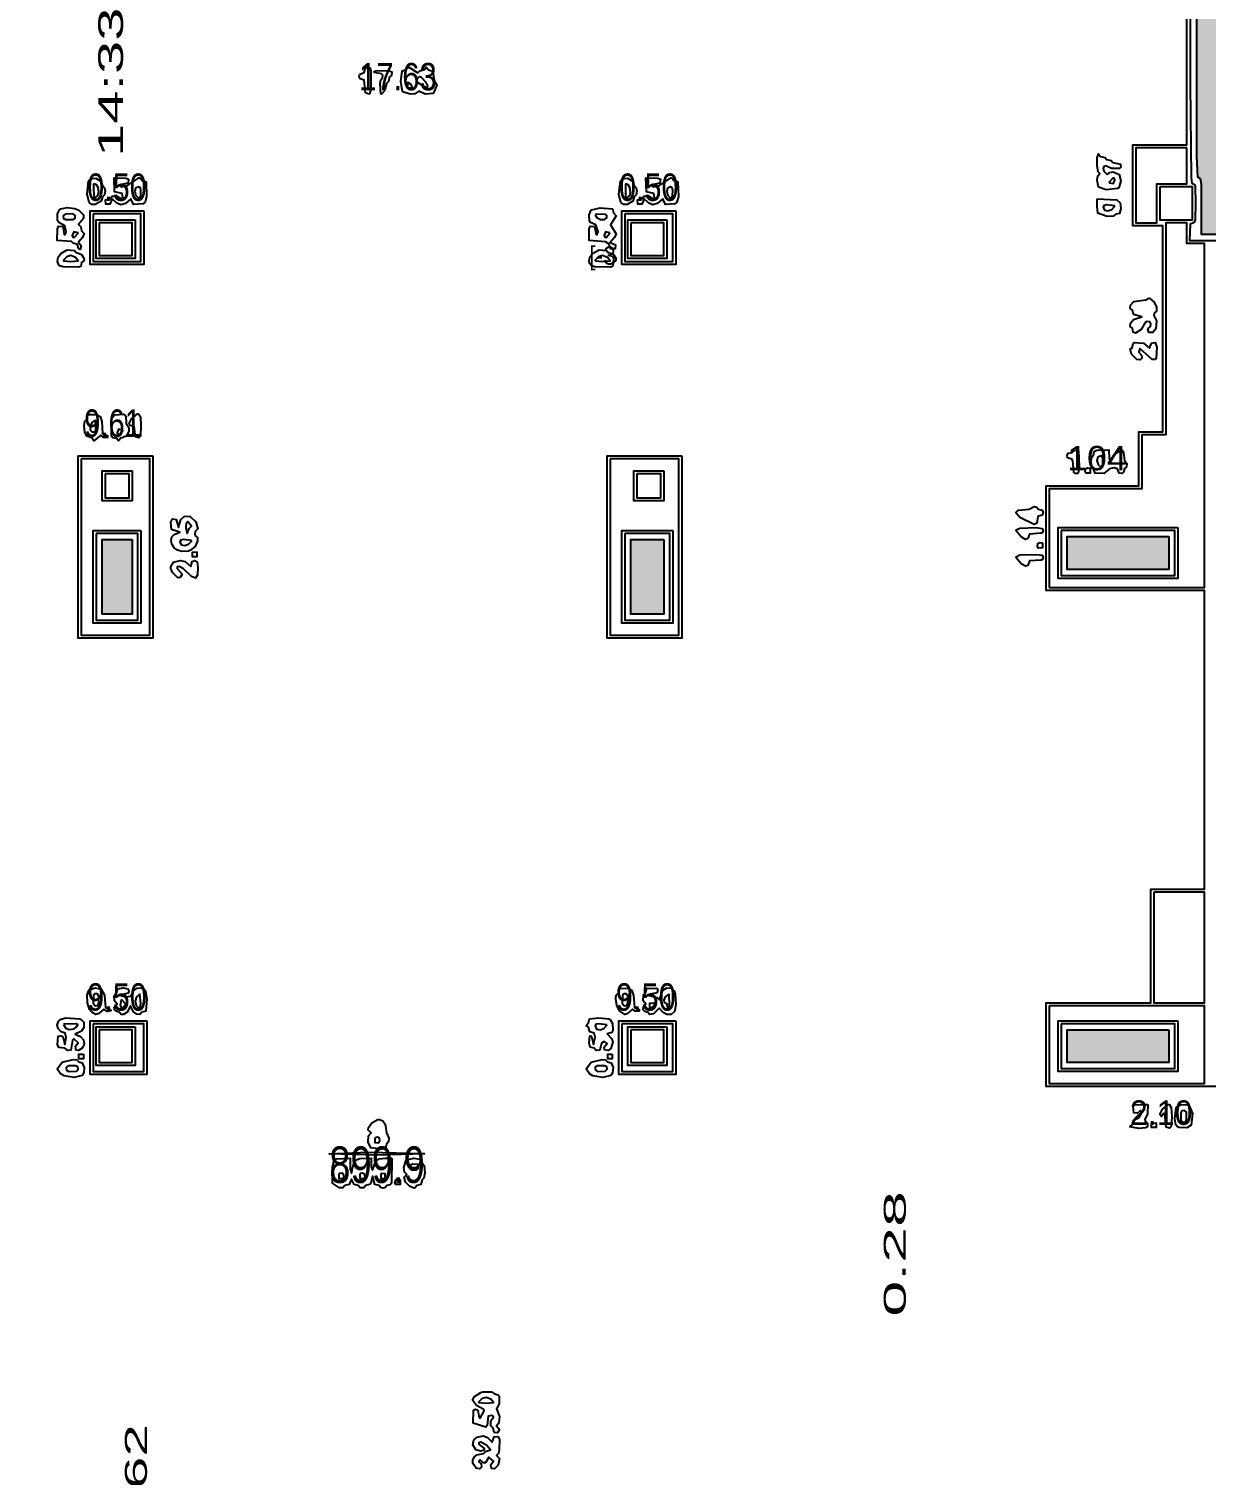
# Model space of a CAD drawing. Header units: millimetres. Extents: x 0 to 150324, y -100295 to 111760.
# Drawn here: x 40826 to 54170, y 43958 to 60345 of the extents above; entities that cross this region are included whole.
import ezdxf
from ezdxf.enums import TextEntityAlignment as Align

# ---------------------------------------------------------------- set-up
doc = ezdxf.new("R2010")
doc.units = ezdxf.units.MM
for name, color, linetype in [('A-PLAN-GRAPHICS', 7, 'Continuous'), ('A-RASTER-UNDERLAY', 8, 'Continuous'), ('A-TEXT-OCR', 3, 'Continuous'), ('A-WALLS-FILL', 9, 'Continuous'), ('A-WALLS-OUTLINE', 8, 'Continuous')]:
    doc.layers.add(name, color=color, linetype=linetype)
picture_1 = doc.add_image_def('image1.png', size_in_pixel=(2463, 3095))

msp = doc.modelspace()

# ---------------------------------------------------------------- hatches: boundary and pattern name
at = {"layer": 'A-WALLS-FILL'}
h = msp.add_hatch(color=9, dxfattribs=at)
h.paths.add_polyline_path([(50190, 13445), (50190, 13073), (49953, 13073), (49953, 13445), (50072, 13445)])
h.paths.add_polyline_path([(25840, 21302), (25840, 18220), (25603, 18220), (25603, 21302), (25722, 21302)])
h.paths.add_polyline_path([(64042, 21844), (64042, 18288), (63839, 18288), (63839, 21844), (63940, 21844)])
h.paths.add_polyline_path([(35391, 21370), (31801, 21370), (31801, 21878), (31936, 21878), (31936, 21505), (35221, 21505), (35221, 21810), (35391, 21810), (35391, 21590)])
h.paths.add_polyline_path([(57810, 21370), (54153, 21370), (54153, 21912), (54390, 21912), (54390, 21505), (57641, 21505), (57641, 21912), (57810, 21912), (57810, 21641)])
h.paths.add_polyline_path([(25840, 24181), (25840, 22487), (25603, 22487), (25603, 24181), (25722, 24181)])
h.paths.add_polyline_path([(64042, 24181), (64042, 22792), (63839, 22792), (63839, 24181), (63940, 24181)])
h.paths.add_polyline_path([(63771, 26077), (63771, 24350), (57810, 24350), (57810, 23165), (57676, 23168), (57569, 23196), (57269, 23199), (57269, 27805), (54390, 27805), (54390, 23199), (54153, 23199), (54153, 28042), (57269, 28042), (57269, 30717), (57506, 30717), (57506, 24486), (57878, 24486), (57878, 24587), (63534, 24587), (63534, 26077), (63652, 26077)])
h.paths.add_polyline_path([(25840, 26619), (26077, 26619), (26077, 24587), (31936, 24587), (31936, 23300), (31801, 23300), (31801, 24350), (25840, 24350), (25840, 25485)])
h.paths.add_polyline_path([(35323, 27838), (35323, 23300), (35086, 23300), (35086, 27601), (32241, 27601), (32241, 23300), (32139, 23300), (32139, 27838), (33731, 27838)])
h.paths.add_polyline_path([(41656, 24892), (41656, 25739), (41980, 25733), (42032, 25720), (42048, 25694), (42062, 24892), (41859, 24892)])
h.paths.add_polyline_path([(48091, 25739), (48091, 24892), (47650, 24892), (47650, 25739), (47871, 25739)])
h.paths.add_polyline_path([(36949, 25502), (36949, 25129), (35865, 25129), (35865, 25502), (36407, 25502)])
h.paths.add_polyline_path([(52900, 25129), (52900, 25502), (53786, 25499), (53959, 25477), (53980, 25403), (53983, 25129), (53442, 25129)])
h.paths.add_polyline_path([(26077, 34375), (26077, 29498), (25840, 29498), (25840, 34375), (25959, 34375)])
h.paths.add_polyline_path([(63771, 31056), (63771, 29769), (63534, 29769), (63534, 31056), (63652, 31056)])
h.paths.add_polyline_path([(32106, 30954), (32106, 30615), (26247, 30615), (26247, 30954), (29176, 30954)])
h.paths.add_polyline_path([(37050, 30954), (37050, 30615), (35797, 30615), (35797, 30954), (36424, 30954)])
h.paths.add_polyline_path([(53746, 31056), (53746, 30683), (52561, 30683), (52561, 31056), (53154, 31056)])
h.paths.add_polyline_path([(26077, 37490), (26077, 35560), (25840, 35560), (25840, 37490), (25959, 37490)])
h.paths.add_polyline_path([(63771, 37626), (63771, 36034), (63534, 36034), (63534, 37626), (63652, 37626)])
h.paths.add_polyline_path([(37016, 37050), (37016, 36678), (35865, 36678), (35865, 37050), (36441, 37050)])
h.paths.add_polyline_path([(53746, 37050), (53746, 36678), (52561, 36678), (52561, 37050), (53154, 37050)])
h.paths.add_polyline_path([(26077, 43451), (26077, 42469), (25840, 42469), (25840, 43451), (25959, 43451)])
h.paths.add_polyline_path([(63771, 43857), (63771, 42604), (63534, 42604), (63534, 43857), (63652, 43857)])
h.paths.add_polyline_path([(37016, 43011), (37016, 42672), (35865, 42672), (35865, 43011), (36441, 43011)])
h.paths.add_polyline_path([(53746, 43011), (53746, 42672), (52595, 42672), (52595, 43011), (53171, 43011)])
h.paths.add_polyline_path([(26077, 49750), (26077, 48429), (25840, 48429), (25840, 49750), (25959, 49750)])
h.paths.add_polyline_path([(37016, 49005), (37016, 48633), (35865, 48633), (35865, 49005), (36441, 49005)])
h.paths.add_polyline_path([(53746, 49005), (53746, 48633), (52595, 48633), (52595, 49005), (53171, 49005)])
h.paths.add_polyline_path([(63771, 51376), (63771, 48836), (63534, 48836), (63534, 51376), (63652, 51376)])
h.paths.add_polyline_path([(32410, 49141), (32410, 48937), (26247, 48937), (26247, 49141), (29329, 49141)])
h.paths.add_polyline_path([(26077, 52697), (26077, 51681), (25840, 51681), (25840, 52697), (25959, 52697)])
h.paths.add_polyline_path([(63534, 52764), (63537, 54342), (63545, 54655), (63566, 54816), (63568, 55169), (64956, 55169), (64956, 54932), (63771, 54932), (63771, 52764), (63652, 52764)])
h.paths.add_polyline_path([(41995, 54559), (41995, 53713), (41656, 53713), (41656, 54559), (41825, 54559)])
h.paths.add_polyline_path([(48023, 54559), (48023, 53713), (47650, 53713), (47650, 54559), (47837, 54559)])
h.paths.add_polyline_path([(37016, 54221), (35865, 54221), (35873, 54530), (35889, 54569), (35936, 54583), (37016, 54593), (37016, 54407)])
h.paths.add_polyline_path([(53746, 54593), (53746, 54221), (52595, 54221), (52595, 54593), (53171, 54593)])
h.paths.add_polyline_path([(25265, 55169), (26077, 55169), (26077, 54627), (25840, 54627), (25840, 54932), (25265, 54932), (25265, 55050)])
h.paths.add_polyline_path([(22860, 54932), (22860, 58894), (25840, 58894), (25840, 59707), (26077, 59707), (26077, 58657), (23097, 58657), (23097, 55169), (24113, 55169), (24113, 54932), (23487, 54932)])
h.paths.add_polyline_path([(63737, 59944), (63974, 59944), (63974, 58860), (66988, 58860), (66988, 54932), (66142, 54932), (66142, 55135), (66751, 55135), (66751, 58623), (63737, 58623), (63737, 59284)])
h.paths.add_polyline_path([(29159, 55440), (29159, 55338), (26247, 55338), (26247, 55440), (27703, 55440)])
h.paths.add_polyline_path([(35425, 55440), (35425, 55338), (29701, 55338), (29701, 55440), (32563, 55440)])
h.paths.add_polyline_path([(35933, 56422), (35933, 55338), (35594, 55338), (35594, 56422), (35763, 56422)])
h.paths.add_polyline_path([(35933, 57878), (35594, 57878), (35594, 76640), (26077, 76640), (26077, 74778), (25840, 74778), (25840, 76945), (25129, 76945), (25129, 77182), (26247, 77182), (26247, 76877), (35729, 76877), (35729, 76979), (35933, 76979), (35933, 76877), (40505, 76877), (40505, 76640), (35933, 76640), (35933, 67259)])
h.paths.add_polyline_path([(68512, 66853), (68851, 66853), (68851, 58454), (71696, 58454), (71696, 58318), (68851, 58318), (68851, 57980), (68758, 57988), (68749, 58081), (68512, 58081), (68512, 62467)])
h.paths.add_polyline_path([(54356, 58014), (54119, 58014), (54116, 58583), (54107, 58646), (54076, 58666), (54063, 58902), (54051, 76606), (50758, 76608), (48903, 76638), (45381, 76640), (45381, 76877), (49014, 76875), (51084, 76845), (54966, 76843), (54966, 76606), (54356, 76606), (54356, 64855), (54153, 64855), (54153, 64381), (54356, 64381), (54356, 58454), (54830, 58454), (54830, 58318), (54356, 58318), (54356, 58166)])
h.paths.add_polyline_path([(60079, 58454), (60079, 58318), (56015, 58318), (56015, 58454), (58047, 58454)])
h.paths.add_polyline_path([(63771, 58454), (63771, 58318), (60655, 58318), (60655, 58454), (62213, 58454)])
h.paths.add_polyline_path([(32512, 58488), (32512, 58386), (26247, 58386), (26247, 58488), (29379, 58488)])
h.paths.add_polyline_path([(35425, 58488), (35425, 58386), (33562, 58386), (33562, 58488), (34493, 58488)])
h.paths.add_polyline_path([(26077, 65634), (26077, 63195), (25840, 63195), (25840, 65634), (25959, 65634)])
h.paths.add_polyline_path([(63974, 64855), (63974, 63432), (63737, 63432), (63737, 64855), (63856, 64855)])
h.paths.add_polyline_path([(45381, 65871), (45381, 65634), (42672, 65634), (42672, 65871), (44027, 65871)])
h.paths.add_polyline_path([(63974, 66480), (63974, 65938), (63737, 65938), (63737, 66480), (63856, 66480)])
h.paths.add_polyline_path([(71188, 76437), (71188, 66074), (71086, 66074), (71086, 76437), (71137, 76437)])
h.paths.add_polyline_path([(26077, 71323), (26077, 69122), (25840, 69122), (25840, 71323), (25959, 71323)])
h.paths.add_polyline_path([(63974, 71730), (63974, 69935), (63737, 69935), (63737, 71730), (63856, 71730)])
h.paths.add_polyline_path([(56151, 76843), (63974, 76843), (63974, 75218), (63737, 75218), (63737, 76606), (56151, 76606), (56151, 76725)])
h.paths.add_polyline_path([(42266, 76132), (42266, 76471), (42425, 76468), (42467, 76454), (42490, 76422), (42503, 76132), (42384, 76132)])
h.paths.add_polyline_path([(47549, 76471), (47549, 76132), (47312, 76132), (47312, 76471), (47430, 76471)])
h.paths.add_polyline_path([(74337, 76843), (74337, 76606), (70477, 76606), (70477, 76843), (72407, 76843)])
h.paths.add_polyline_path([(41758, 86631), (41995, 86631), (41995, 76877), (44196, 76877), (44196, 76640), (41656, 76640), (41656, 76877), (41758, 76877), (41758, 81754)])
h.paths.add_polyline_path([(22725, 79417), (22962, 79417), (22962, 77182), (23978, 77182), (23978, 76945), (22725, 76945), (22725, 78181)])
h.paths.add_polyline_path([(23470, 78334), (23470, 78097), (23131, 78097), (23131, 78334), (23300, 78334)])
h.paths.add_polyline_path([(41588, 78334), (41588, 78097), (41283, 78097), (41283, 78334), (41436, 78334)])
h.paths.add_polyline_path([(22725, 81585), (22725, 91000), (24282, 91000), (24282, 90763), (22962, 90763), (22962, 81585), (22843, 81585)])
h.paths.add_polyline_path([(51545, 84836), (51545, 81957), (51308, 81957), (51308, 84836), (51427, 84836)])
h.paths.add_polyline_path([(19643, 84159), (19643, 82431), (19507, 82431), (19507, 84159), (19575, 84159)])
h.paths.add_polyline_path([(23436, 84497), (23436, 84260), (23131, 84260), (23131, 84497), (23283, 84497)])
h.paths.add_polyline_path([(41588, 84497), (41588, 84260), (41283, 84260), (41283, 84497), (41436, 84497)])
h.paths.add_polyline_path([(51139, 84497), (51139, 84260), (50834, 84260), (50834, 84497), (50986, 84497)])
h.paths.add_polyline_path([(35120, 91000), (41995, 91000), (41995, 88629), (41758, 88629), (41758, 90763), (35120, 90763), (35120, 90881)])
h.paths.add_polyline_path([(23470, 90593), (23470, 90289), (23131, 90289), (23131, 90593), (23300, 90593)])
h.paths.add_polyline_path([(29464, 90593), (29464, 90289), (29227, 90289), (29227, 90593), (29345, 90593)])
h.paths.add_polyline_path([(35458, 90593), (35458, 90289), (35255, 90289), (35255, 90593), (35357, 90593)])
h.paths.add_polyline_path([(38473, 90593), (38473, 90289), (38235, 90289), (38235, 90593), (38354, 90593)])
h.paths.add_polyline_path([(41588, 90593), (41588, 90289), (41250, 90289), (41250, 90593), (41419, 90593)])
h.paths.add_polyline_path([(19643, 91000), (19643, 90763), (15917, 90763), (15917, 91000), (17780, 91000)])
h.paths.add_polyline_path([(29566, 91000), (29566, 90763), (26247, 90763), (26247, 91000), (27906, 91000)])
h.paths.add_polyline_path([(33155, 91000), (33155, 90763), (31530, 90763), (31530, 91000), (32343, 91000)])
h.paths.add_polyline_path([(37863, 99941), (37863, 99703), (34578, 99703), (34578, 99941), (36220, 99941)])

# ---------------------------------------------------------------- linework, layer by layer
at = {"layer": 'A-PLAN-GRAPHICS'}
for points in [[(55033, 76911), (50817, 76914), (49517, 76939), (47600, 76945), (45314, 76945), (45314, 76573), (48836, 76570), (50690, 76540), (53983, 76539), (53988, 59715), (54001, 58662), (54008, 58599), (54039, 58581), (54046, 58558), (54051, 58369), (54046, 58181), (54033, 58152), (53989, 58132), (53983, 57946), (54424, 57946)], [(54966, 48362), (52358, 48362), (52358, 49310), (53543, 49310), (53543, 50597), (54153, 50597), (54153, 53983), (52358, 53983), (52358, 55169), (53408, 55169), (53408, 55778), (53679, 55778), (53679, 58115), (53340, 58115), (53340, 59030), (53950, 59030), (53950, 60757)]]:
    msp.add_lwpolyline(points, dxfattribs=at)
for points in [[(44679, 59606), (44642, 59620), (44627, 59766), (44581, 59780), (44569, 59802), (44577, 59834), (44628, 59851), (44639, 59894), (44658, 59909), (44691, 59904), (44701, 59872), (44703, 59663), (44686, 59608)], [(44815, 59605), (44807, 59729), (44817, 59770), (44836, 59789), (44838, 59822), (44824, 59838), (44744, 59852), (44739, 59862), (44757, 59869), (44901, 59875), (44939, 59857), (44936, 59818), (44914, 59802), (44902, 59751), (44878, 59728), (44860, 59648), (44823, 59607)], [(45060, 59636), (45043, 59746), (45056, 59871), (45100, 59881), (45132, 59910), (45234, 59848), (45256, 59870), (45309, 59885), (45331, 59910), (45357, 59882), (45406, 59868), (45420, 59761), (45449, 59707), (45408, 59615), (45316, 59607), (45246, 59639), (45199, 59611), (45147, 59607), (45064, 59631)], [(45118, 59737), (45119, 59682), (45172, 59679), (45164, 59713), (45123, 59739)], [(45246, 59798), (45216, 59765), (45222, 59746), (45336, 59674), (45347, 59699), (45330, 59738), (45276, 59795), (45252, 59801)], [(53950, 58996), (53374, 58996), (53374, 58149), (53611, 58149), (53611, 58589), (53950, 58589), (53950, 58793)], [(53167, 58537), (53037, 58523), (52951, 58552), (52934, 58630), (52942, 58681), (52967, 58708), (52948, 58727), (52935, 58797), (52935, 58885), (52951, 58928), (52974, 58901), (53025, 58889), (53042, 58867), (53093, 58855), (53113, 58833), (53201, 58811), (53203, 58778), (53185, 58762), (53097, 58762), (53035, 58793), (53015, 58788), (53002, 58766), (53011, 58734), (53049, 58695), (53078, 58717), (53115, 58724), (53184, 58696), (53205, 58623), (53180, 58546)], [(41511, 58633), (41545, 58652), (41583, 58655), (41646, 58617), (41659, 58566), (41683, 58546), (41690, 58505), (41683, 58464), (41659, 58443), (41645, 58392), (41579, 58354), (41540, 58357), (41508, 58378), (41487, 58473), (41503, 58619)], [(41566, 58423), (41608, 58458), (41618, 58494), (41610, 58550), (41591, 58578), (41564, 58589), (41560, 58580), (41562, 58426)], [(42155, 58613), (42161, 58445), (42143, 58383), (42118, 58362), (42013, 58356), (41981, 58420), (41921, 58366), (41869, 58353), (41824, 58371), (41771, 58420), (41745, 58358), (41698, 58361), (41695, 58408), (41748, 58425), (41770, 58449), (41825, 58451), (41873, 58420), (41890, 58436), (41882, 58481), (41798, 58499), (41791, 58657), (41927, 58655), (41956, 58643), (41950, 58596), (41862, 58578), (41862, 58563), (41880, 58554), (41945, 58570), (42074, 58657), (42090, 58654), (42106, 58628), (42151, 58618)], [(42081, 58423), (42095, 58452), (42095, 58516), (42090, 58543), (42070, 58555), (42036, 58539), (42028, 58501), (42040, 58458), (42075, 58424)], [(47539, 58633), (47573, 58652), (47611, 58655), (47674, 58617), (47688, 58566), (47711, 58546), (47718, 58505), (47711, 58464), (47688, 58443), (47673, 58392), (47607, 58354), (47569, 58357), (47536, 58378), (47515, 58473), (47531, 58619)], [(47595, 58423), (47637, 58458), (47646, 58494), (47638, 58550), (47619, 58578), (47592, 58589), (47588, 58580), (47590, 58426)], [(48183, 58613), (48189, 58445), (48171, 58383), (48146, 58362), (48041, 58356), (48010, 58420), (47949, 58366), (47897, 58353), (47853, 58371), (47799, 58420), (47774, 58358), (47727, 58361), (47724, 58408), (47776, 58425), (47798, 58449), (47854, 58451), (47902, 58420), (47919, 58436), (47911, 58481), (47827, 58499), (47820, 58657), (47955, 58655), (47985, 58643), (47978, 58596), (47890, 58578), (47890, 58563), (47908, 58554), (47973, 58570), (48102, 58657), (48118, 58654), (48134, 58628), (48179, 58618)], [(48109, 58423), (48123, 58452), (48124, 58516), (48118, 58543), (48098, 58555), (48064, 58539), (48056, 58501), (48069, 58458), (48103, 58424)], [(53071, 58602), (53120, 58592), (53136, 58634), (53129, 58653), (53113, 58654), (53070, 58607)], [(53645, 58555), (53645, 58183), (54017, 58183), (54017, 58555), (53831, 58555)], [(52934, 58420), (53157, 58407), (53195, 58374), (53205, 58311), (53190, 58254), (53147, 58246), (53117, 58222), (53048, 58218), (52943, 58259), (52934, 58335)], [(53134, 58340), (53040, 58351), (53014, 58346), (53002, 58326), (53018, 58291), (53057, 58284), (53100, 58299), (53133, 58334)], [(41188, 58305), (41261, 58320), (41346, 58310), (41394, 58290), (41444, 58237), (41445, 58196), (41390, 58130), (41415, 58101), (41424, 58057), (41453, 58026), (41435, 57981), (41390, 57927), (41417, 57887), (41409, 57846), (41390, 57854), (41377, 57904), (41327, 57917), (41308, 57937), (41148, 57946), (41150, 58081), (41162, 58111), (41209, 58105), (41227, 58016), (41239, 58016), (41249, 58045), (41233, 58115), (41165, 58152), (41152, 58174), (41151, 58248), (41172, 58294)], [(41216, 58225), (41220, 58197), (41244, 58185), (41323, 58185), (41350, 58202), (41350, 58231), (41332, 58247), (41244, 58249), (41217, 58231)], [(42130, 58285), (42130, 57675), (41521, 57675), (41521, 58285), (41825, 58285)], [(41554, 58251), (41554, 57709), (42096, 57709), (42096, 58251), (41825, 58251)], [(42029, 58183), (42029, 57743), (41588, 57743), (41588, 58183), (41808, 58183)], [(47207, 58297), (47300, 58318), (47442, 58305), (47452, 58261), (47481, 58229), (47418, 58127), (47481, 58025), (47465, 57981), (47413, 57925), (47476, 57900), (47473, 57853), (47423, 57852), (47401, 57910), (47363, 57934), (47176, 57946), (47178, 58081), (47190, 58111), (47237, 58105), (47256, 58016), (47268, 58016), (47277, 58045), (47254, 58125), (47193, 58151), (47180, 58169), (47177, 58234), (47195, 58286)], [(47246, 58239), (47265, 58208), (47305, 58185), (47349, 58185), (47377, 58206), (47378, 58231), (47360, 58247), (47249, 58243)], [(48158, 58285), (48158, 57675), (47549, 57675), (47549, 58285), (47854, 58285)], [(47583, 58251), (47583, 57709), (48125, 57709), (48125, 58251), (47854, 58251)], [(48057, 58183), (48057, 57743), (47617, 57743), (47617, 58183), (47837, 58183)], [(41384, 58035), (41334, 58044), (41318, 58003), (41325, 57984), (41341, 57983), (41384, 58030)], [(41622, 58149), (41622, 57777), (41995, 57777), (41995, 58149), (41808, 58149)], [(47412, 58035), (47362, 58044), (47346, 58003), (47354, 57984), (47370, 57983), (47412, 58030)], [(47650, 58149), (47650, 57777), (48023, 57777), (48023, 58149), (47837, 58149)], [(52392, 54017), (54153, 54017), (54153, 57912), (53950, 57912), (53950, 58149), (53713, 58149), (53713, 55745), (53442, 55745), (53442, 55135), (52392, 55135), (52392, 54576)], [(41150, 57710), (41157, 57758), (41187, 57801), (41261, 57841), (41344, 57835), (41359, 57815), (41424, 57790), (41450, 57747), (41451, 57720), (41424, 57699), (41414, 57654), (41389, 57644), (41213, 57648), (41174, 57662), (41156, 57687)], [(41216, 57718), (41300, 57709), (41385, 57718), (41355, 57756), (41300, 57777), (41256, 57763), (41217, 57726)], [(47178, 57710), (47185, 57758), (47215, 57801), (47289, 57841), (47373, 57835), (47387, 57815), (47453, 57790), (47479, 57747), (47479, 57720), (47452, 57699), (47442, 57654), (47418, 57644), (47242, 57648), (47203, 57662), (47184, 57687)], [(47244, 57718), (47329, 57709), (47413, 57718), (47384, 57756), (47329, 57777), (47284, 57763), (47245, 57726)], [(53528, 57295), (53580, 57247), (53609, 57192), (53606, 57146), (53584, 57127), (53577, 57099), (53609, 57039), (53600, 56946), (53565, 56904), (53519, 56904), (53511, 56945), (53538, 56974), (53543, 57004), (53531, 57026), (53498, 57030), (53479, 57018), (53434, 56938), (53368, 56897), (53345, 56908), (53335, 56954), (53308, 56975), (53312, 57012), (53346, 57052), (53442, 57082), (53347, 57110), (53335, 57157), (53308, 57178), (53312, 57215), (53350, 57256), (53487, 57274), (53519, 57296)], [(53595, 56598), (53557, 56598), (53419, 56724), (53409, 56682), (53437, 56649), (53440, 56613), (53421, 56594), (53386, 56601), (53324, 56660), (53310, 56721), (53333, 56733), (53344, 56780), (53359, 56791), (53459, 56786), (53530, 56727), (53552, 56786), (53592, 56793), (53610, 56738), (53602, 56611)], [(41498, 55975), (41591, 55977), (41634, 55952), (41653, 55897), (41662, 55761), (41717, 55738), (41717, 55716), (41671, 55715), (41641, 55740), (41563, 55678), (41547, 55706), (41481, 55732), (41460, 55774), (41453, 55849), (41460, 55899), (41482, 55924), (41494, 55972)], [(41576, 55911), (41545, 55890), (41522, 55849), (41522, 55807), (41543, 55780), (41569, 55780), (41584, 55798), (41580, 55909)], [(41906, 55980), (41925, 55958), (41930, 55874), (41959, 55827), (41958, 55786), (41932, 55731), (41867, 55706), (41840, 55677), (41819, 55704), (41776, 55713), (41763, 55729), (41764, 55914), (41779, 55950), (41804, 55972), (41896, 55981)], [(42068, 55984), (42090, 55948), (42096, 55846), (42091, 55732), (42071, 55711), (42035, 55723), (42019, 55839), (41973, 55851), (41962, 55874), (41989, 55925), (42056, 55982)], [(41892, 55800), (41842, 55809), (41826, 55768), (41833, 55748), (41849, 55747), (41892, 55794)], [(52712, 55306), (52682, 55306), (52669, 55319), (52659, 55450), (52649, 55469), (52600, 55486), (52595, 55514), (52607, 55536), (52653, 55546), (52681, 55573), (52722, 55563), (52730, 55378), (52718, 55310)], [(52904, 55562), (52934, 55573), (53069, 55575), (53071, 55476), (53086, 55440), (53144, 55534), (53215, 55575), (53235, 55547), (53245, 55453), (53270, 55421), (53267, 55382), (53245, 55365), (53235, 55321), (53217, 55306), (53183, 55310), (53164, 55361), (53124, 55372), (53076, 55359), (53009, 55309), (52912, 55311), (52895, 55362), (52873, 55385), (52866, 55429), (52871, 55488), (52895, 55517), (52901, 55556)], [(42232, 55507), (42232, 53442), (41385, 53442), (41385, 55507), (41808, 55507)], [(41419, 55474), (41419, 53475), (42198, 53475), (42198, 55474), (41808, 55474)], [(48226, 55507), (48226, 53442), (47379, 53442), (47379, 55507), (47803, 55507)], [(47413, 55474), (47413, 53475), (48192, 53475), (48192, 55474), (47803, 55474)], [(52986, 55375), (53000, 55404), (53001, 55468), (52995, 55495), (52975, 55507), (52941, 55491), (52933, 55453), (52946, 55410), (52980, 55376)], [(41995, 55338), (41995, 54999), (41656, 54999), (41656, 55338), (41825, 55338)], [(41690, 55304), (41690, 55033), (41961, 55033), (41961, 55304), (41825, 55304)], [(48023, 55338), (48023, 54999), (47684, 54999), (47684, 55338), (47854, 55338)], [(47718, 55304), (47718, 55033), (47989, 55033), (47989, 55304), (47854, 55304)], [(52857, 55364), (52857, 55313), (52810, 55310), (52798, 55332), (52804, 55360), (52826, 55372), (52854, 55367)], [(52017, 54870), (52042, 54891), (52164, 54903), (52222, 54932), (52250, 54925), (52266, 54903), (52312, 54892), (52324, 54864), (52312, 54836), (52263, 54820), (52252, 54744), (52222, 54729), (52057, 54809), (52017, 54859)], [(42634, 54429), (42559, 54424), (42512, 54439), (42473, 54466), (42446, 54508), (42438, 54551), (42447, 54589), (42471, 54616), (42537, 54644), (42442, 54671), (42436, 54757), (42454, 54795), (42496, 54786), (42520, 54695), (42547, 54786), (42591, 54825), (42654, 54819), (42720, 54760), (42740, 54681), (42711, 54651), (42706, 54621), (42715, 54597), (42737, 54584), (42738, 54545), (42710, 54479), (42658, 54438)], [(42623, 54761), (42609, 54744), (42604, 54695), (42621, 54627), (42644, 54684), (42671, 54710), (42629, 54759)], [(42096, 54661), (42096, 53611), (41554, 53611), (41554, 54661), (41825, 54661)], [(41588, 54627), (41588, 53645), (42062, 53645), (42062, 54627), (41825, 54627)], [(48125, 54661), (48125, 53611), (47549, 53611), (47549, 54661), (47837, 54661)], [(47583, 54627), (47583, 53645), (48091, 53645), (48091, 54627), (47837, 54627)], [(52017, 54668), (52059, 54689), (52242, 54694), (52311, 54686), (52324, 54661), (52320, 54641), (52301, 54630), (52169, 54621), (52149, 54571), (52124, 54561), (52072, 54588), (52018, 54656)], [(53848, 54695), (53848, 54119), (52493, 54119), (52493, 54695), (53171, 54695)], [(52527, 54661), (52527, 54153), (53814, 54153), (53814, 54661), (53171, 54661)], [(42670, 54547), (42576, 54558), (42549, 54553), (42537, 54533), (42553, 54498), (42592, 54491), (42636, 54506), (42669, 54541)], [(42731, 54415), (42731, 54364), (42680, 54364), (42680, 54415), (42728, 54418)], [(52316, 54517), (52316, 54466), (52268, 54463), (52257, 54485), (52262, 54513), (52284, 54525), (52312, 54520)], [(42436, 54251), (42466, 54302), (42540, 54322), (42596, 54310), (42661, 54255), (42677, 54310), (42706, 54322), (42734, 54305), (42740, 54245), (42736, 54160), (42716, 54120), (42670, 54140), (42578, 54227), (42529, 54254), (42507, 54248), (42506, 54230), (42565, 54167), (42539, 54129), (42513, 54125), (42455, 54185), (42436, 54230)], [(52017, 54363), (52059, 54385), (52242, 54389), (52311, 54381), (52324, 54356), (52320, 54336), (52301, 54326), (52169, 54316), (52149, 54266), (52124, 54256), (52072, 54283), (52018, 54351)], [(53577, 50563), (53577, 49310), (54153, 49310), (54153, 50563), (53865, 50563)], [(41511, 49455), (41579, 49480), (41645, 49466), (41683, 49395), (41696, 49257), (41751, 49235), (41756, 49219), (41715, 49210), (41675, 49237), (41619, 49190), (41586, 49178), (41539, 49203), (41512, 49235), (41489, 49310), (41487, 49395), (41500, 49440)], [(41580, 49276), (41608, 49280), (41620, 49304), (41620, 49383), (41603, 49410), (41574, 49410), (41558, 49392), (41556, 49304), (41574, 49278)], [(42146, 49444), (42163, 49353), (42151, 49213), (42106, 49203), (42085, 49177), (42048, 49180), (42011, 49208), (41978, 49276), (41941, 49203), (41897, 49177), (41871, 49177), (41853, 49201), (41799, 49221), (41793, 49260), (41825, 49293), (41796, 49331), (41794, 49390), (41820, 49421), (41833, 49469), (41893, 49479), (41953, 49469), (41960, 49438), (41950, 49419), (41860, 49397), (41916, 49378), (41985, 49386), (42012, 49447), (42054, 49475), (42097, 49478), (42137, 49458)], [(41872, 49341), (41860, 49278), (41878, 49243), (41923, 49293), (41878, 49342)], [(42082, 49245), (42096, 49303), (42084, 49408), (42045, 49378), (42029, 49328), (42042, 49278), (42076, 49246)], [(47527, 49473), (47619, 49475), (47662, 49450), (47681, 49394), (47690, 49258), (47745, 49235), (47745, 49214), (47699, 49213), (47669, 49237), (47614, 49190), (47581, 49178), (47519, 49217), (47490, 49278), (47479, 49355), (47483, 49395), (47510, 49421), (47522, 49469)], [(47575, 49276), (47602, 49280), (47615, 49304), (47615, 49383), (47597, 49410), (47568, 49410), (47553, 49392), (47551, 49304), (47568, 49278)], [(48139, 49208), (48106, 49179), (48059, 49176), (48016, 49199), (47972, 49247), (47907, 49184), (47860, 49178), (47847, 49201), (47809, 49210), (47789, 49230), (47791, 49269), (47820, 49293), (47790, 49331), (47791, 49401), (47815, 49421), (47832, 49473), (47936, 49475), (47954, 49460), (47949, 49422), (47869, 49406), (47854, 49392), (47945, 49371), (47975, 49344), (48013, 49453), (48059, 49478), (48107, 49474), (48139, 49445), (48152, 49409), (48158, 49295), (48147, 49224)], [(48079, 49408), (48039, 49378), (48024, 49338), (48028, 49315), (48052, 49300), (48068, 49244), (48081, 49252), (48089, 49288), (48083, 49405)], [(47866, 49244), (47909, 49271), (47920, 49292), (47913, 49305), (47862, 49301), (47862, 49246)], [(52392, 49276), (52392, 48395), (54153, 48395), (54153, 49276), (53272, 49276)], [(41419, 49122), (41448, 49089), (41449, 49031), (41421, 48989), (41351, 48954), (41411, 48927), (41444, 48890), (41452, 48840), (41429, 48794), (41389, 48769), (41362, 48774), (41354, 48820), (41384, 48855), (41336, 48902), (41322, 48885), (41303, 48772), (41268, 48770), (41235, 48797), (41167, 48804), (41149, 48838), (41158, 48930), (41189, 48937), (41209, 48927), (41233, 48836), (41249, 48918), (41237, 48966), (41190, 48981), (41157, 49019), (41148, 49056), (41160, 49102), (41182, 49122), (41241, 49138), (41403, 49129)], [(41219, 49062), (41246, 49022), (41284, 49008), (41339, 49015), (41371, 49040), (41382, 49061), (41361, 49071), (41222, 49066)], [(42164, 49107), (42164, 48497), (41521, 48497), (41521, 49107), (41842, 49107)], [(41554, 49073), (41554, 48531), (42130, 48531), (42130, 49073), (41842, 49073)], [(42029, 49039), (42029, 48599), (41588, 48599), (41588, 49039), (41808, 49039)], [(41622, 49005), (41622, 48633), (41995, 48633), (41995, 49005), (41808, 49005)], [(47416, 49119), (47443, 49077), (47445, 48997), (47433, 48975), (47379, 48958), (47429, 48906), (47444, 48868), (47424, 48793), (47392, 48771), (47352, 48778), (47347, 48807), (47379, 48850), (47346, 48870), (47316, 48854), (47297, 48772), (47258, 48771), (47234, 48797), (47190, 48806), (47176, 48854), (47185, 48930), (47193, 48937), (47203, 48927), (47227, 48836), (47244, 48919), (47234, 48964), (47185, 48979), (47168, 49034), (47143, 49054), (47170, 49082), (47182, 49128), (47288, 49141), (47400, 49128)], [(47377, 49060), (47283, 49072), (47257, 49066), (47244, 49047), (47261, 49012), (47300, 49005), (47343, 49019), (47376, 49055)], [(48158, 49107), (48158, 48497), (47515, 48497), (47515, 49107), (47837, 49107)], [(47549, 49073), (47549, 48531), (48125, 48531), (48125, 49073), (47837, 49073)], [(48057, 49039), (48057, 48599), (47617, 48599), (47617, 49039), (47837, 49039)], [(47650, 49005), (47650, 48633), (48023, 48633), (48023, 49005), (47837, 49005)], [(53848, 49107), (53848, 48531), (52493, 48531), (52493, 49107), (53171, 49107)], [(52527, 49073), (52527, 48565), (53814, 48565), (53814, 49073), (53171, 49073)], [(41151, 48566), (41205, 48637), (41329, 48669), (41369, 48665), (41392, 48639), (41430, 48630), (41454, 48575), (41447, 48517), (41429, 48487), (41338, 48462), (41225, 48481), (41186, 48506), (41152, 48555)], [(41444, 48726), (41444, 48675), (41394, 48675), (41394, 48726), (41441, 48729)], [(47145, 48566), (47200, 48637), (47323, 48669), (47363, 48665), (47386, 48639), (47425, 48630), (47448, 48575), (47441, 48517), (47423, 48487), (47333, 48462), (47219, 48481), (47180, 48506), (47146, 48555)], [(47439, 48726), (47439, 48675), (47388, 48675), (47388, 48726), (47435, 48729)], [(41250, 48573), (41254, 48545), (41278, 48533), (41366, 48535), (41385, 48557), (41381, 48585), (41357, 48597), (41278, 48597), (41251, 48579)], [(47244, 48573), (47248, 48545), (47272, 48533), (47360, 48535), (47379, 48557), (47376, 48585), (47351, 48597), (47272, 48597), (47246, 48579)], [(53509, 48158), (53506, 48051), (53475, 47989), (53482, 47962), (53506, 47941), (53507, 47906), (53483, 47891), (53408, 47887), (53306, 47904), (53335, 47931), (53348, 47979), (53413, 48009), (53441, 48062), (53425, 48091), (53394, 48060), (53351, 48063), (53343, 48140), (53359, 48155), (53425, 48158)], [(53752, 48160), (53774, 48125), (53780, 48023), (53775, 47909), (53755, 47888), (53718, 47902), (53701, 48052), (53686, 48054), (53664, 48023), (53645, 48044), (53675, 48104), (53740, 48159)], [(53846, 47904), (53827, 47926), (53815, 47996), (53830, 48122), (53887, 48157), (53959, 48152), (53980, 48136), (54016, 48057), (54001, 47923), (53951, 47892), (53859, 47898)], [(53908, 47956), (53935, 47959), (53948, 47983), (53946, 48071), (53924, 48090), (53896, 48087), (53884, 48062), (53884, 47983), (53901, 47957)], [(44802, 47988), (44839, 47973), (44864, 47936), (44878, 47837), (44907, 47777), (44902, 47733), (44878, 47708), (44869, 47664), (44828, 47651), (44702, 47668), (44673, 47729), (44676, 47803), (44704, 47837), (44673, 47867), (44675, 47897), (44712, 47948), (44780, 47987)], [(53602, 47947), (53602, 47896), (53552, 47896), (53552, 47947), (53599, 47950)], [(44746, 47777), (44746, 47727), (44793, 47724), (44805, 47746), (44800, 47774), (44778, 47786), (44750, 47780)], [(45314, 47600), (44772, 47583), (44230, 47600), (44672, 47616), (45308, 47603)], [(44941, 47549), (44936, 47267), (44923, 47246), (44883, 47239), (44867, 47217), (44839, 47210), (44812, 47217), (44796, 47239), (44748, 47251), (44721, 47346), (44697, 47255), (44646, 47239), (44622, 47213), (44582, 47213), (44559, 47239), (44513, 47249), (44484, 47312), (44455, 47249), (44409, 47239), (44385, 47213), (44345, 47213), (44269, 47264), (44266, 47449), (44286, 47518), (44314, 47540), (44467, 47549), (44469, 47425), (44484, 47379), (44505, 47482), (44529, 47525), (44578, 47545), (44704, 47549), (44706, 47450), (44721, 47413), (44757, 47517), (44798, 47541), (44864, 47549)], [(45106, 47529), (45189, 47548), (45276, 47535), (45285, 47491), (45307, 47465), (45313, 47383), (45304, 47321), (45285, 47302), (45268, 47249), (45222, 47239), (45206, 47214), (45189, 47211), (45140, 47231), (45094, 47279), (45079, 47333), (45110, 47363), (45084, 47391), (45077, 47442), (45101, 47525)], [(44340, 47371), (44340, 47320), (44387, 47317), (44399, 47339), (44394, 47367), (44372, 47379), (44344, 47374)], [(44577, 47371), (44577, 47320), (44624, 47317), (44636, 47339), (44631, 47367), (44609, 47379), (44581, 47374)], [(44814, 47371), (44814, 47320), (44865, 47320), (44865, 47371), (44818, 47374)], [(45146, 47461), (45148, 47428), (45167, 47416), (45223, 47416), (45244, 47434), (45244, 47461), (45230, 47477), (45175, 47480), (45148, 47466)], [(45034, 47303), (45034, 47252), (44987, 47249), (44975, 47271), (44980, 47300), (45002, 47311), (45030, 47306)], [(45970, 44901), (46070, 44902), (46102, 44878), (46146, 44869), (46156, 44854), (46157, 44766), (46127, 44709), (46160, 44623), (46152, 44547), (46126, 44518), (46161, 44474), (46137, 44435), (46101, 44442), (46088, 44491), (46062, 44518), (46064, 44574), (46092, 44616), (46077, 44634), (46031, 44624), (46021, 44520), (46005, 44502), (45862, 44546), (45865, 44695), (45889, 44704), (45916, 44693), (45926, 44625), (45942, 44603), (45985, 44686), (45981, 44700), (45901, 44746), (45855, 44807), (45876, 44850), (45948, 44894)], [(45923, 44781), (46008, 44772), (46093, 44781), (46063, 44819), (46008, 44839), (45964, 44826), (45925, 44789)], [(46147, 44394), (46159, 44360), (46158, 44248), (46150, 44203), (46126, 44179), (46159, 44145), (46146, 44070), (46103, 44030), (46070, 44033), (46061, 44079), (46091, 44114), (46040, 44161), (46003, 44097), (45974, 44095), (45945, 44126), (45930, 44122), (45925, 44109), (45951, 44084), (45956, 44049), (45938, 44030), (45897, 44035), (45857, 44089), (45857, 44128), (45874, 44162), (45905, 44187), (45978, 44201), (46001, 44225), (46059, 44244), (46014, 44296), (45948, 44331), (45927, 44325), (45926, 44308), (45986, 44259), (45987, 44240), (45947, 44230), (45892, 44246), (45857, 44300), (45870, 44358), (45907, 44388), (45979, 44401), (46024, 44383), (46079, 44331), (46101, 44391), (46141, 44397)]]:
    msp.add_lwpolyline(points, close=True, dxfattribs=at)
at = {"layer": 'A-WALLS-OUTLINE', "color": 8}
msp.add_lwpolyline([(54356, 58014), (54119, 58014), (54116, 58583), (54107, 58646), (54076, 58666), (54063, 58902), (54051, 76606), (50758, 76608), (48903, 76638), (45381, 76640), (45381, 76877), (49014, 76875), (51084, 76845), (54966, 76843)], dxfattribs=at)
for points in [[(53746, 54593), (53746, 54221), (52595, 54221), (52595, 54593), (53171, 54593)], [(41995, 54559), (41995, 53713), (41656, 53713), (41656, 54559), (41825, 54559)], [(48023, 54559), (48023, 53713), (47650, 53713), (47650, 54559), (47837, 54559)], [(53746, 49005), (53746, 48633), (52595, 48633), (52595, 49005), (53171, 49005)]]:
    msp.add_lwpolyline(points, close=True, dxfattribs=at)

# ---------------------------------------------------------------- texts
at = {"layer": 'A-TEXT-OCR'}
for s, height, p, p2 in [('14:33', 280.4, (41893, 58894), (41893, 60587)), ('0.28', 249.3, (50766, 45754), (50766, 47176)), ('1.62', 249.3, (42164, 43248), (42164, 44535))]:
    msp.add_text(s, height=height, rotation=90, dxfattribs=at).set_placement(p, p2, align=Align.FIT)
for s, height, p, p2 in [('17.63', 310.9, (44569, 59649), (45449, 59649)), ('0.50', 310.9, (41487, 58396), (42161, 58396)), ('0.50', 310.9, (47515, 58396), (48189, 58396)), ('[-3', 207.3, (47178, 57673), (47479, 57673)), ('9.61', 312.6, (41453, 55721), (42096, 55721)), ('104', 276.4, (52595, 55344), (53270, 55344)), ('9.50', 310.9, (41487, 49220), (42163, 49220)), ('9.50', 310.9, (47479, 49220), (48158, 49220)), ('2.10', 278.3, (53306, 47926), (54016, 47926)), ('899.9', 414.3, (44230, 47268), (45314, 47268))]:
    msp.add_text(s, height=height, dxfattribs=at).set_placement(p, p2, align=Align.FIT)

# ---------------------------------------------------------------- pictures from other files: only their frames are drawn
at = {"layer": 'A-RASTER-UNDERLAY'}
image = msp.add_image(picture_1, insert=(2946, 3488), size_in_units=(83414, 104817), dxfattribs=at)
image.dxf.flags = 9

doc.saveas('drawing.dxf')
